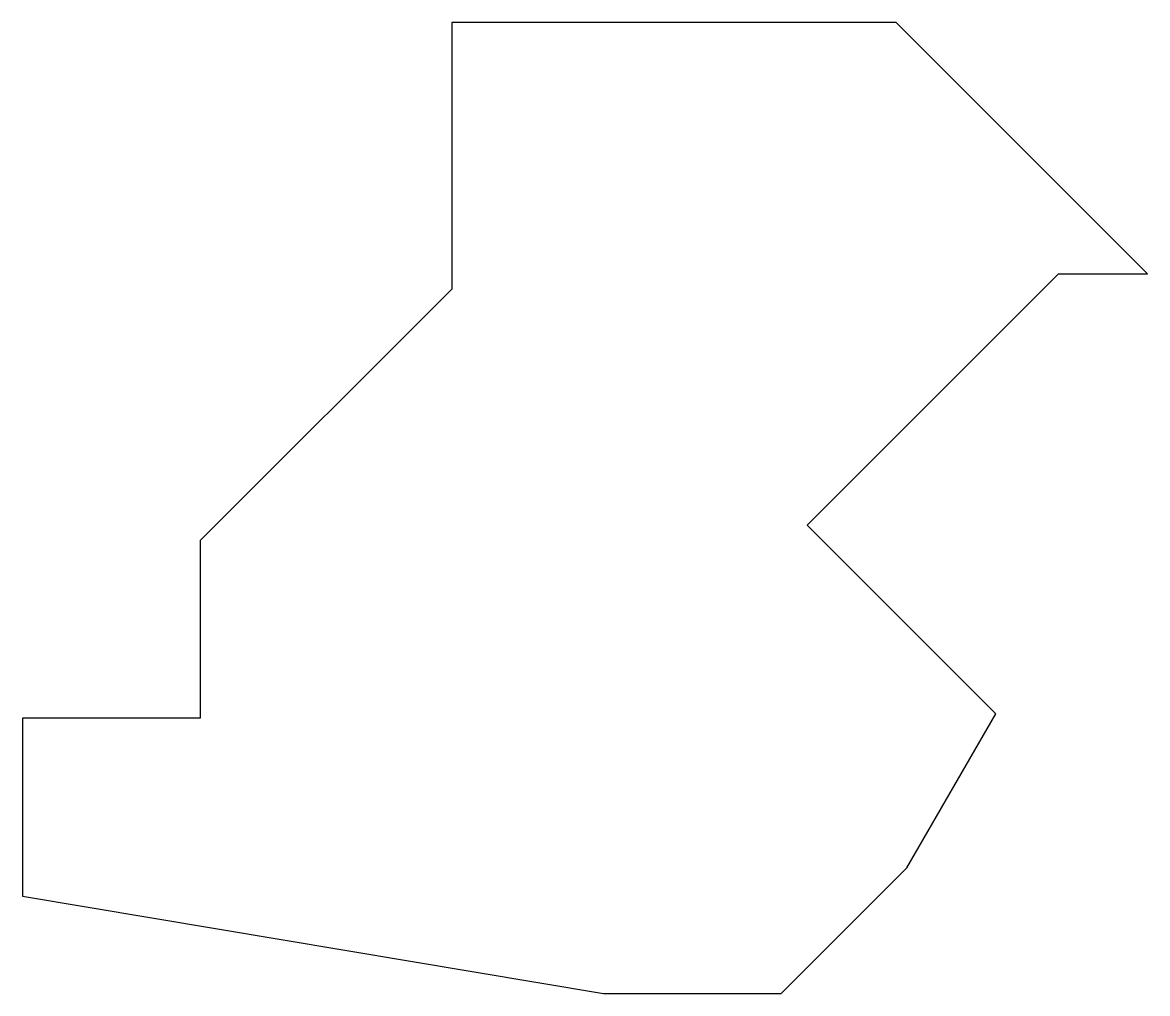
# Model space of a CAD drawing. Header units: inches. Extents: x 3.5 to 16.1, y 5 to 15.9.
import ezdxf

# ---------------------------------------------------------------- set-up
doc = ezdxf.new("R2010")
doc.units = ezdxf.units.IN
doc.header["$MEASUREMENT"] = 0

msp = doc.modelspace()

# ---------------------------------------------------------------- linework, layer by layer
for p, q in [((13.293, 15.924), (8.293, 15.924)), ((8.293, 15.924), (8.293, 12.924)), ((16.121, 13.096), (13.293, 15.924)), ((12.293, 10.268), (15.121, 13.096)), ((15.121, 13.096), (16.121, 13.096)), ((8.293, 12.924), (5.464, 10.096)), ((14.414, 8.146), (12.293, 10.268)), ((5.464, 10.096), (5.464, 8.096)), ((13.414, 6.414), (14.414, 8.146)), ((5.464, 8.096), (3.464, 8.096)), ((3.464, 8.096), (3.464, 6.096)), ((12, 5), (13.414, 6.414)), ((3.464, 6.096), (10, 5)), ((10, 5), (12, 5))]:
    msp.add_line(p, q)

doc.saveas('drawing.dxf')
